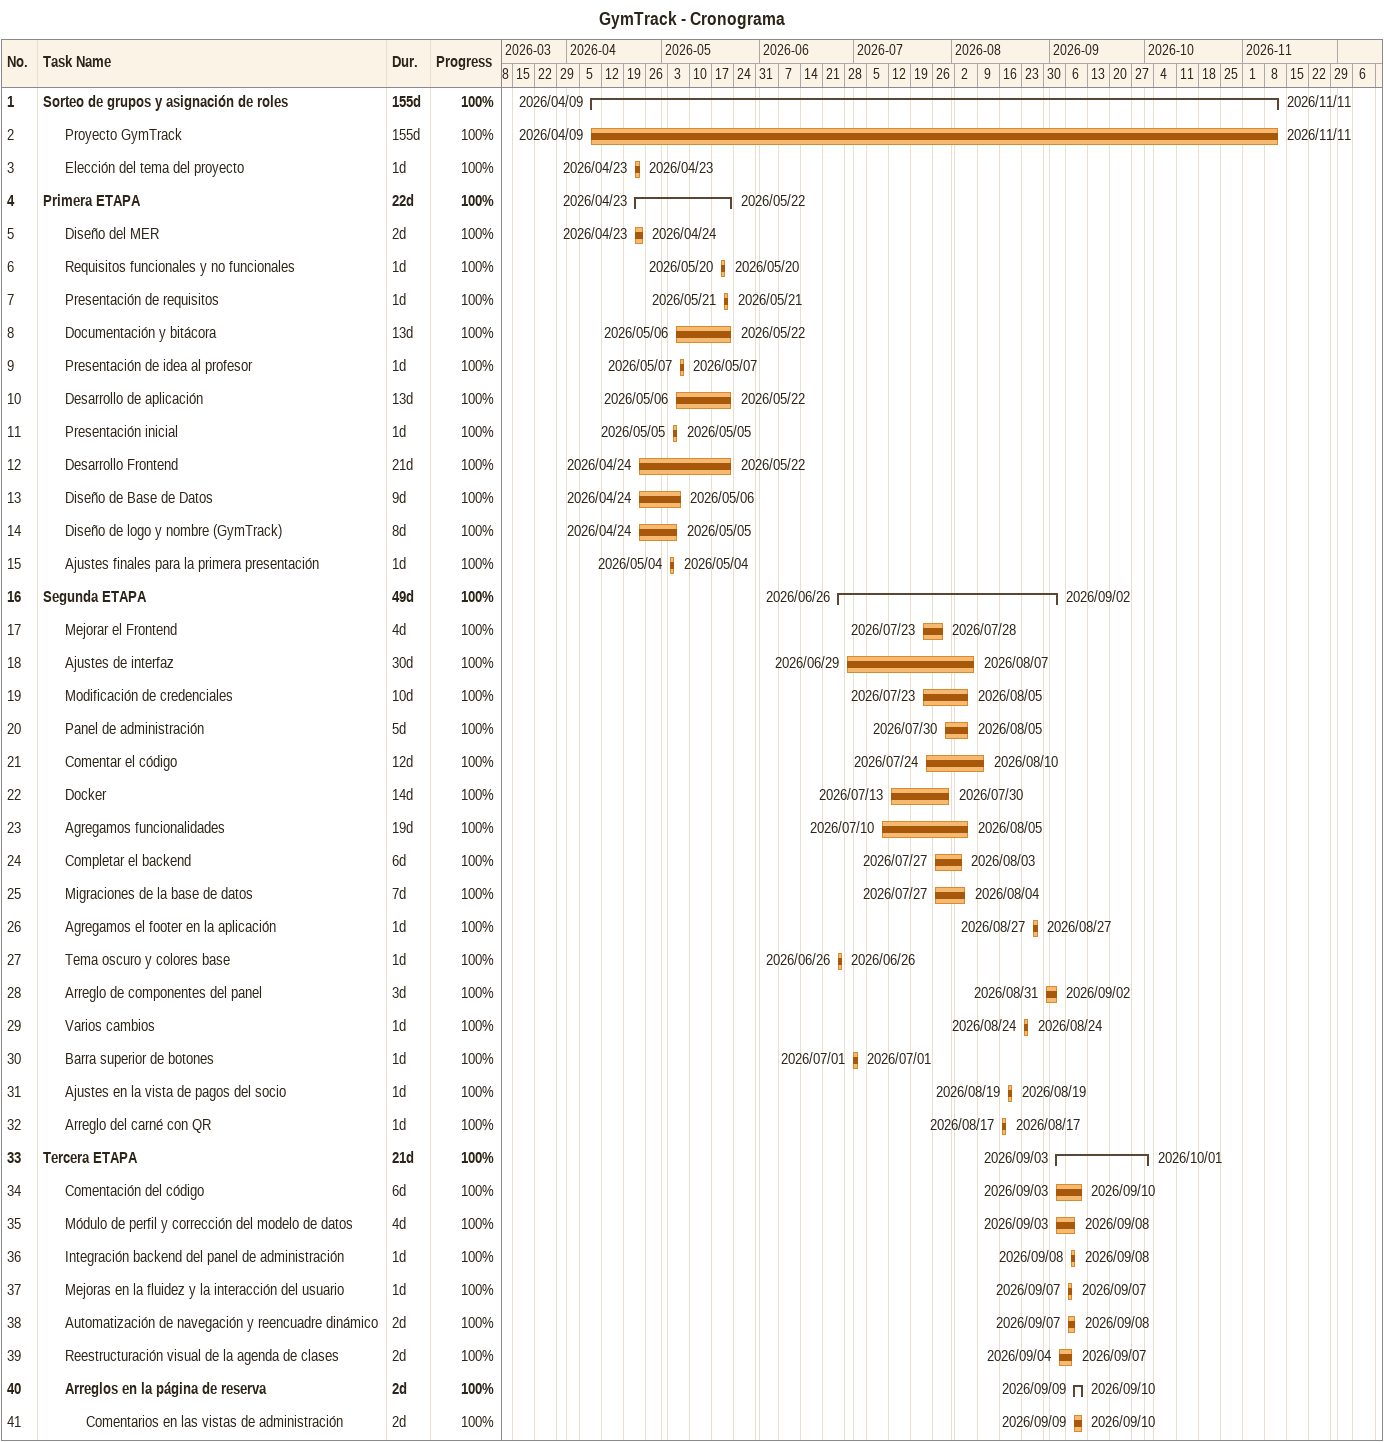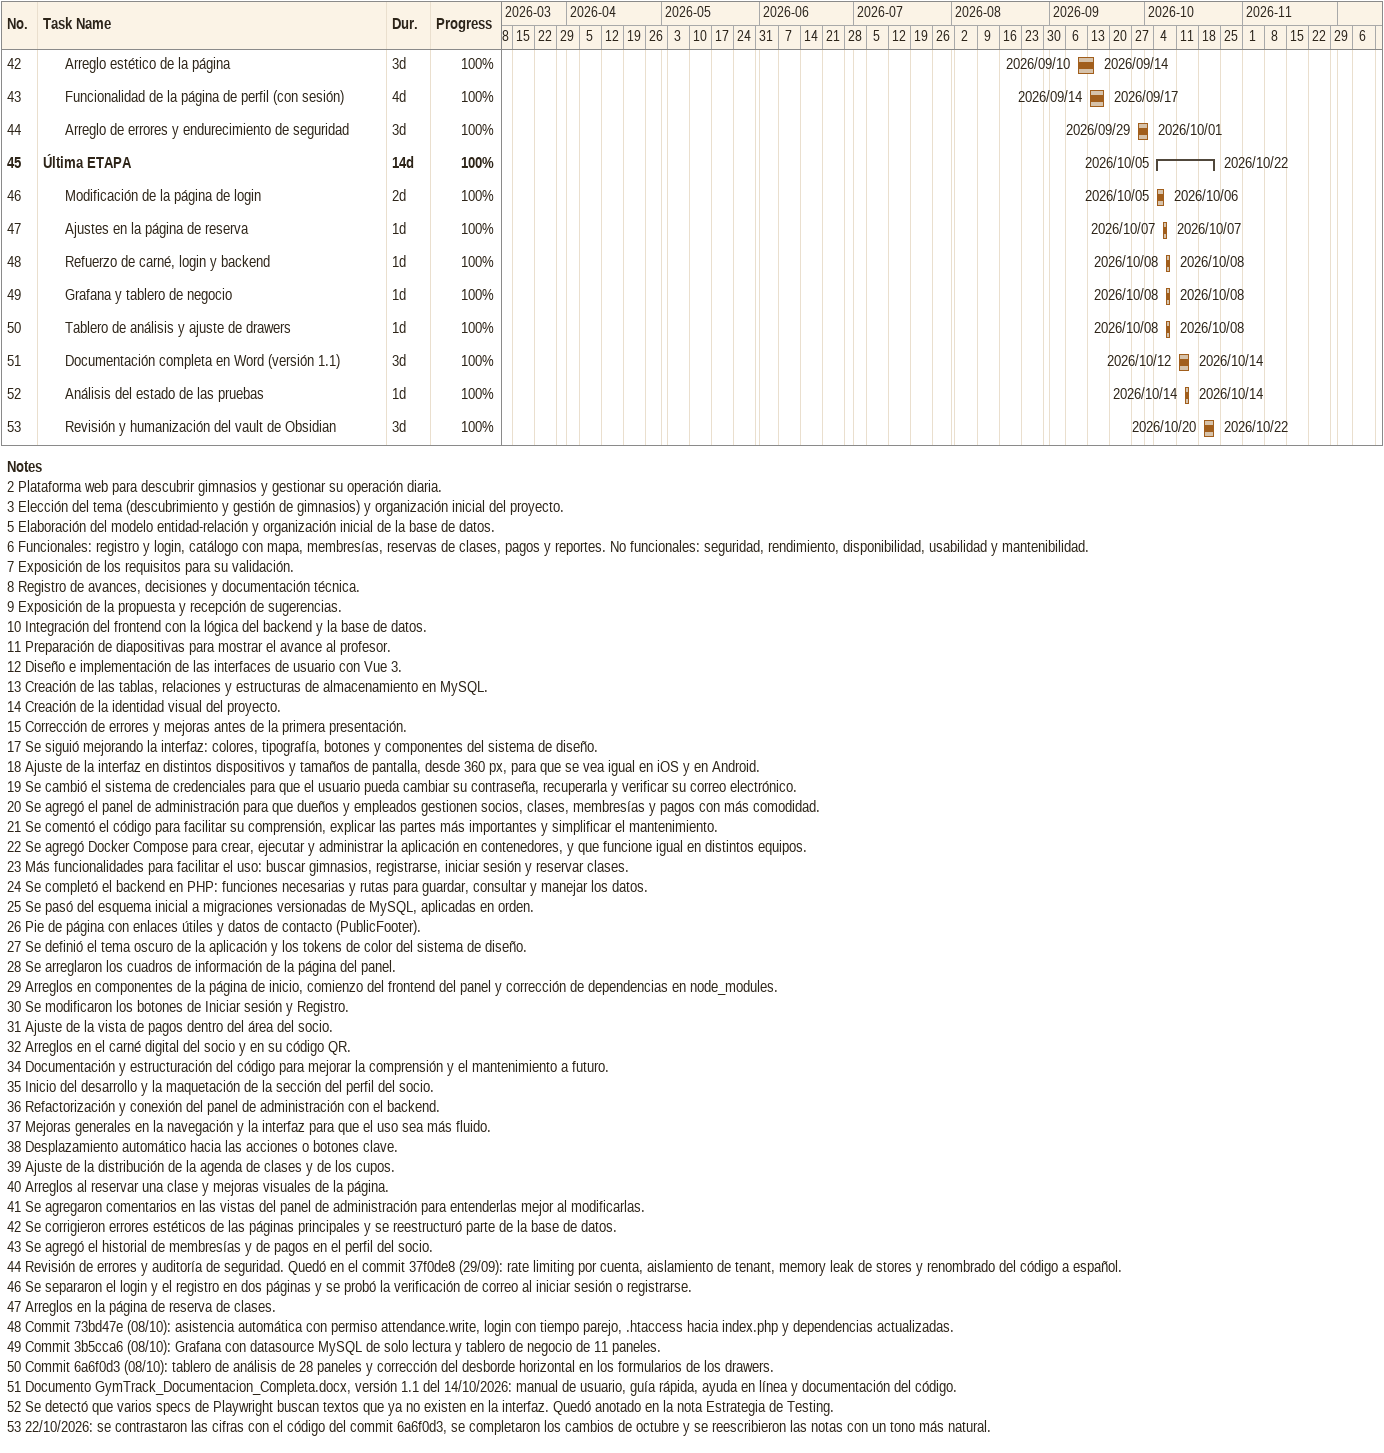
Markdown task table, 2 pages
GymTrack - Cronograma

| ID | Level | Task | Duration | Start | Finish | % complete |
|---|---|---|---|---|---|---|
| 1 | 1 | **Sorteo de grupos y asignación de roles** | 155d | 2026-04-09 | 2026-11-11 | 100 |
| 2 | 2 | Proyecto GymTrack | 155d | 2026-04-09 | 2026-11-11 | 100 |
| 3 | 2 | Elección del tema del proyecto | 1d | 2026-04-23 | 2026-04-23 | 100 |
| 4 | 1 | **Primera ETAPA** | 22d | 2026-04-23 | 2026-05-22 | 100 |
| 5 | 2 | Diseño del MER | 2d | 2026-04-23 | 2026-04-24 | 100 |
| 6 | 2 | Requisitos funcionales y no funcionales | 1d | 2026-05-20 | 2026-05-20 | 100 |
| 7 | 2 | Presentación de requisitos | 1d | 2026-05-21 | 2026-05-21 | 100 |
| 8 | 2 | Documentación y bitácora | 13d | 2026-05-06 | 2026-05-22 | 100 |
| 9 | 2 | Presentación de idea al profesor | 1d | 2026-05-07 | 2026-05-07 | 100 |
| 10 | 2 | Desarrollo de aplicación | 13d | 2026-05-06 | 2026-05-22 | 100 |
| 11 | 2 | Presentación inicial | 1d | 2026-05-05 | 2026-05-05 | 100 |
| 12 | 2 | Desarrollo Frontend | 21d | 2026-04-24 | 2026-05-22 | 100 |
| 13 | 2 | Diseño de Base de Datos | 9d | 2026-04-24 | 2026-05-06 | 100 |
| 14 | 2 | Diseño de logo y nombre (GymTrack) | 8d | 2026-04-24 | 2026-05-05 | 100 |
| 15 | 2 | Ajustes finales para la primera presentación | 1d | 2026-05-04 | 2026-05-04 | 100 |
| 16 | 1 | **Segunda ETAPA** | 49d | 2026-06-26 | 2026-09-02 | 100 |
| 17 | 2 | Mejorar el Frontend | 4d | 2026-07-23 | 2026-07-28 | 100 |
| 18 | 2 | Ajustes de interfaz | 30d | 2026-06-29 | 2026-08-07 | 100 |
| 19 | 2 | Modificación de credenciales | 10d | 2026-07-23 | 2026-08-05 | 100 |
| 20 | 2 | Panel de administración | 5d | 2026-07-30 | 2026-08-05 | 100 |
| 21 | 2 | Comentar el código | 12d | 2026-07-24 | 2026-08-10 | 100 |
| 22 | 2 | Docker | 14d | 2026-07-13 | 2026-07-30 | 100 |
| 23 | 2 | Agregamos funcionalidades | 19d | 2026-07-10 | 2026-08-05 | 100 |
| 24 | 2 | Completar el backend | 6d | 2026-07-27 | 2026-08-03 | 100 |
| 25 | 2 | Migraciones de la base de datos | 7d | 2026-07-27 | 2026-08-04 | 100 |
| 26 | 2 | Agregamos el footer en la aplicación | 1d | 2026-08-27 | 2026-08-27 | 100 |
| 27 | 2 | Tema oscuro y colores base | 1d | 2026-06-26 | 2026-06-26 | 100 |
| 28 | 2 | Arreglo de componentes del panel | 3d | 2026-08-31 | 2026-09-02 | 100 |
| 29 | 2 | Varios cambios | 1d | 2026-08-24 | 2026-08-24 | 100 |
| 30 | 2 | Barra superior de botones | 1d | 2026-07-01 | 2026-07-01 | 100 |
| 31 | 2 | Ajustes en la vista de pagos del socio | 1d | 2026-08-19 | 2026-08-19 | 100 |
| 32 | 2 | Arreglo del carné con QR | 1d | 2026-08-17 | 2026-08-17 | 100 |
| 33 | 1 | **Tercera ETAPA** | 21d | 2026-09-03 | 2026-10-01 | 100 |
| 34 | 2 | Comentación del código | 6d | 2026-09-03 | 2026-09-10 | 100 |
| 35 | 2 | Módulo de perfil y corrección del modelo de datos | 4d | 2026-09-03 | 2026-09-08 | 100 |
| 36 | 2 | Integración backend del panel de administración | 1d | 2026-09-08 | 2026-09-08 | 100 |
| 37 | 2 | Mejoras en la fluidez y la interacción del usuario | 1d | 2026-09-07 | 2026-09-07 | 100 |
| 38 | 2 | Automatización de navegación y reencuadre dinámico | 2d | 2026-09-07 | 2026-09-08 | 100 |
| 39 | 2 | Reestructuración visual de la agenda de clases | 2d | 2026-09-04 | 2026-09-07 | 100 |
| 40 | 2 | **Arreglos en la página de reserva** | 2d | 2026-09-09 | 2026-09-10 | 100 |
| 41 | 3 | Comentarios en las vistas de administración | 2d | 2026-09-09 | 2026-09-10 | 100 |
| 42 | 2 | Arreglo estético de la página | 3d | 2026-09-10 | 2026-09-14 | 100 |
| 43 | 2 | Funcionalidad de la página de perfil (con sesión) | 4d | 2026-09-14 | 2026-09-17 | 100 |
| 44 | 2 | Arreglo de errores y endurecimiento de seguridad | 3d | 2026-09-29 | 2026-10-01 | 100 |
| 45 | 1 | **Última ETAPA** | 14d | 2026-10-05 | 2026-10-22 | 100 |
| 46 | 2 | Modificación de la página de login | 2d | 2026-10-05 | 2026-10-06 | 100 |
| 47 | 2 | Ajustes en la página de reserva | 1d | 2026-10-07 | 2026-10-07 | 100 |
| 48 | 2 | Refuerzo de carné, login y backend | 1d | 2026-10-08 | 2026-10-08 | 100 |
| 49 | 2 | Grafana y tablero de negocio | 1d | 2026-10-08 | 2026-10-08 | 100 |
| 50 | 2 | Tablero de análisis y ajuste de drawers | 1d | 2026-10-08 | 2026-10-08 | 100 |
| 51 | 2 | Documentación completa en Word (versión 1.1) | 3d | 2026-10-12 | 2026-10-14 | 100 |
| 52 | 2 | Análisis del estado de las pruebas | 1d | 2026-10-14 | 2026-10-14 | 100 |
| 53 | 2 | Revisión y humanización del vault de Obsidian | 3d | 2026-10-20 | 2026-10-22 | 100 |

Notes
- 2: Plataforma web para descubrir gimnasios y gestionar su operación diaria.
- 3: Elección del tema (descubrimiento y gestión de gimnasios) y organización inicial del proyecto.
- 5: Elaboración del modelo entidad-relación y organización inicial de la base de datos.
- 6: Funcionales: registro y login, catálogo con mapa, membresías, reservas de clases, pagos y reportes. No funcionales: seguridad, rendimiento, disponibilidad, usabilidad y mantenibilidad.
- 7: Exposición de los requisitos para su validación.
- 8: Registro de avances, decisiones y documentación técnica.
- 9: Exposición de la propuesta y recepción de sugerencias.
- 10: Integración del frontend con la lógica del backend y la base de datos.
- 11: Preparación de diapositivas para mostrar el avance al profesor.
- 12: Diseño e implementación de las interfaces de usuario con Vue 3.
- 13: Creación de las tablas, relaciones y estructuras de almacenamiento en MySQL.
- 14: Creación de la identidad visual del proyecto.
- 15: Corrección de errores y mejoras antes de la primera presentación.
- 17: Se siguió mejorando la interfaz: colores, tipografía, botones y componentes del sistema de diseño.
- 18: Ajuste de la interfaz en distintos dispositivos y tamaños de pantalla, desde 360 px, para que se vea igual en iOS y en Android.
- 19: Se cambió el sistema de credenciales para que el usuario pueda cambiar su contraseña, recuperarla y verificar su correo electrónico.
- 20: Se agregó el panel de administración para que dueños y empleados gestionen socios, clases, membresías y pagos con más comodidad.
- 21: Se comentó el código para facilitar su comprensión, explicar las partes más importantes y simplificar el mantenimiento.
- 22: Se agregó Docker Compose para crear, ejecutar y administrar la aplicación en contenedores, y que funcione igual en distintos equipos.
- 23: Más funcionalidades para facilitar el uso: buscar gimnasios, registrarse, iniciar sesión y reservar clases.
- 24: Se completó el backend en PHP: funciones necesarias y rutas para guardar, consultar y manejar los datos.
- 25: Se pasó del esquema inicial a migraciones versionadas de MySQL, aplicadas en orden.
- 26: Pie de página con enlaces útiles y datos de contacto (PublicFooter).
- 27: Se definió el tema oscuro de la aplicación y los tokens de color del sistema de diseño.
- 28: Se arreglaron los cuadros de información de la página del panel.
- 29: Arreglos en componentes de la página de inicio, comienzo del frontend del panel y corrección de dependencias en node_modules.
- 30: Se modificaron los botones de Iniciar sesión y Registro.
- 31: Ajuste de la vista de pagos dentro del área del socio.
- 32: Arreglos en el carné digital del socio y en su código QR.
- 34: Documentación y estructuración del código para mejorar la comprensión y el mantenimiento a futuro.
- 35: Inicio del desarrollo y la maquetación de la sección del perfil del socio.
- 36: Refactorización y conexión del panel de administración con el backend.
- 37: Mejoras generales en la navegación y la interfaz para que el uso sea más fluido.
- 38: Desplazamiento automático hacia las acciones o botones clave.
- 39: Ajuste de la distribución de la agenda de clases y de los cupos.
- 40: Arreglos al reservar una clase y mejoras visuales de la página.
- 41: Se agregaron comentarios en las vistas del panel de administración para entenderlas mejor al modificarlas.
- 42: Se corrigieron errores estéticos de las páginas principales y se reestructuró parte de la base de datos.
- 43: Se agregó el historial de membresías y de pagos en el perfil del socio.
- 44: Revisión de errores y auditoría de seguridad. Quedó en el commit 37f0de8 (29/09): rate limiting por cuenta, aislamiento de tenant, memory leak de stores y renombrado del código a español.
- 46: Se separaron el login y el registro en dos páginas y se probó la verificación de correo al iniciar sesión o registrarse.
- 47: Arreglos en la página de reserva de clases.
- 48: Commit 73bd47e (08/10): asistencia automática con permiso attendance.write, login con tiempo parejo, .htaccess hacia index.php y dependencias actualizadas.
- 49: Commit 3b5cca6 (08/10): Grafana con datasource MySQL de solo lectura y tablero de negocio de 11 paneles.
- 50: Commit 6a6f0d3 (08/10): tablero de análisis de 28 paneles y corrección del desborde horizontal en los formularios de los drawers.
- 51: Documento GymTrack_Documentacion_Completa.docx, versión 1.1 del 14/10/2026: manual de usuario, guía rápida, ayuda en línea y documentación del código.
- 52: Se detectó que varios specs de Playwright buscan textos que ya no existen en la interfaz. Quedó anotado en la nota Estrategia de Testing.
- 53: 22/10/2026: se contrastaron las cifras con el código del commit 6a6f0d3, se completaron los cambios de octubre y se reescribieron las notas con un tono más natural.
